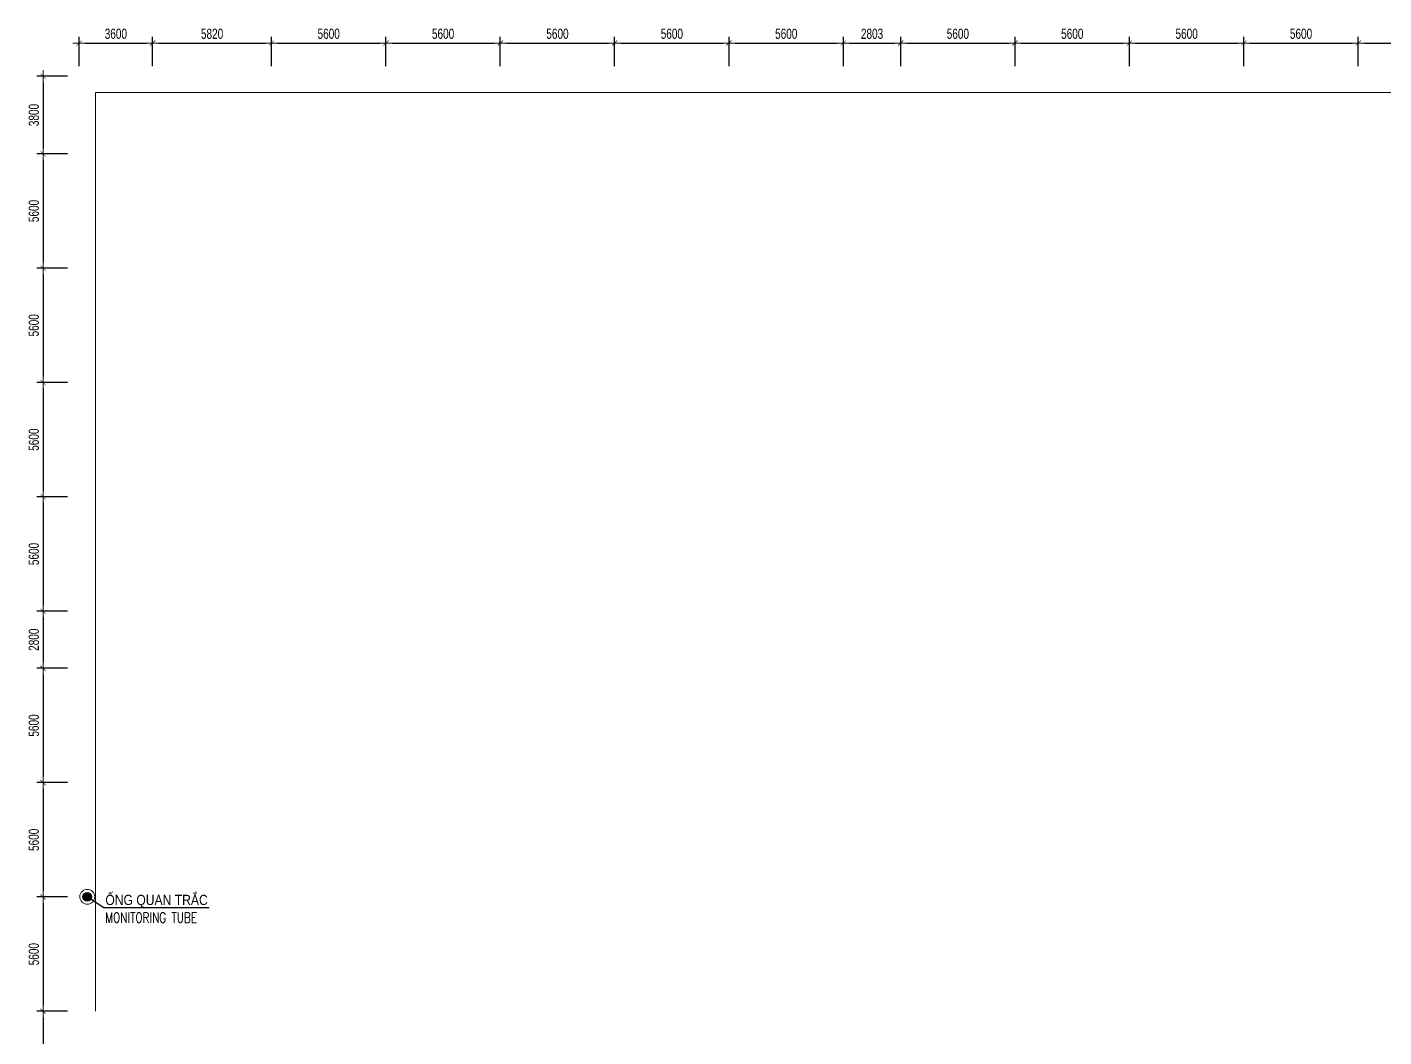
# Model space of a CAD drawing. Header units: millimetres. Extents: x -642477 to 1168880, y -27982 to 330379.
# Drawn here: x -2944 to 63478, y 163298 to 212755 of the extents above; entities that cross this region are included whole.
import ezdxf
from ezdxf.enums import TextEntityAlignment as Align

# ---------------------------------------------------------------- set-up
doc = ezdxf.new("R2010")
doc.units = ezdxf.units.MM
doc.layers.get('0').update_dxf_attribs({"lineweight": 20})
doc.layers.get('Defpoints').update_dxf_attribs({"color": 151, "lineweight": 9})
for name, color, linetype, lineweight in [('CHI', 3, 'Continuous', 20), ('I', 7, 'Continuous', 13), ('NDC_S_CONTINUOUS', 3, 'Continuous', 20), ('NDC_S_DIM', 1, 'Continuous', 15), ('NDC_S_THIN LINE', 8, 'Continuous', 9), ('NDC_S_VN TEXT', 7, 'Continuous', 20)]:
    doc.layers.add(name, color=color, linetype=linetype, lineweight=lineweight)
doc.layers.add('thinghiem', color=141, linetype='Continuous')
doc.styles.add('ARIAL', font='arial.ttf', dxfattribs={"width": 0.8})
doc.styles.add('NDC_ARIAL', font='arial.ttf', dxfattribs={"width": 0.85})
doc.styles.add('NDC_DIM', font='', dxfattribs={"width": 0.75})
doc.styles.add('NDC_ROMANS', font='romans.shx', dxfattribs={"width": 0.8, "bigfont": 'vns.shx'})
doc.styles.get('NDC_DIM').set_extended_font_data('Dotum')
doc.dimstyles.new('DIM50', dxfattribs={"dimscale": 150, "dimtxt": 2.5, "dimasz": 1.1, "dimexe": 0.8, "dimexo": 0.8, "dimgap": 1, "dimtad": 1, "dimdec": 0, "dimlfac": 0.333333, "dimzin": 13, "dimdsep": 46, "dimtxsty": 'ARIAL', "dimblk": 'ARCHTICK', "dimcen": 1, "dimdle": 0.8, "dimclrd": 1, "dimclre": 1, "dimclrt": 3, "dimadec": 0, "dimazin": 0, "dimtfac": 1, "dimtdec": 0, "dimtmove": 0, "dimatfit": 3, "dimldrblk": 'OPEN30', "dimfxl": 7, "dimfxlon": 1, "dimtolj": 1, "dimtzin": 13, "dimarcsym": 1})
doc.dimstyles.new('NDC_dim_200', dxfattribs={"dimscale": 200, "dimtxt": 2.5, "dimasz": 1.5, "dimexe": 1.5, "dimexo": 2.5, "dimgap": 1, "dimtad": 1, "dimdec": 0, "dimzin": 0, "dimdsep": 46, "dimtxsty": 'NDC_DIM', "dimblk": 'DIMMARK', "dimcen": 0.09, "dimdle": 1.2, "dimclrd": 1, "dimclre": 1, "dimclrt": 3, "dimadec": 0, "dimazin": 0, "dimtfac": 1, "dimtdec": 0, "dimtix": 1, "dimtofl": 0, "dimtmove": 0, "dimatfit": 3, "dimfxl": 6, "dimfxlon": 1, "dimtolj": 1, "dimtzin": 0, "dimarcsym": 0})

# ---------------------------------------------------------------- blocks, each defined once
blk = doc.blocks.new('DIMMARK')
at = {"layer": 'NDC_S_DIM', "color": 1}
blk.add_line((-1.5, 0), (1, 0), dxfattribs=at)
at = {"layer": 'NDC_S_DIM', "color": 2, "const_width": 0.1}
blk.add_lwpolyline([(-0.42, -0.42), (0.42, 0.42)], dxfattribs=at)
blk = doc.blocks.new('*D214')
at = {"layer": 'Defpoints', "color": 0, "ltscale": 100, "transparency": 16777216}
for p in [(3200, 211977), (-400, 210349), (3200, 210349)]:
    blk.add_point(p, dxfattribs=at)
at = {"layer": 'NDC_S_DIM', "color": 1, "lineweight": -2, "ltscale": 100, "transparency": 16777216}
for p, q in [((-400, 210849), (-400, 212277)), ((-100, 211977), (2900, 211977)), ((3200, 210849), (3200, 212277))]:
    blk.add_line(p, q, dxfattribs=at)
at = {"layer": 'NDC_S_DIM', "color": 1, "lineweight": -2, "ltscale": 100, "transparency": 16777216, "xscale": 300, "yscale": 300, "zscale": 300, "rotation": 180}
blk.add_blockref('DIMMARK', (-400, 211977), dxfattribs=at)
at = {"layer": 'NDC_S_DIM', "color": 1, "lineweight": -2, "ltscale": 100, "transparency": 16777216, "xscale": 300, "yscale": 300, "zscale": 300}
blk.add_blockref('DIMMARK', (3200, 211977), dxfattribs=at)
at = {"layer": 'NDC_S_DIM', "color": 3, "ltscale": 100, "transparency": 16777216, "insert": (1400, 212427), "char_height": 500, "attachment_point": 5, "style": 'NDC_DIM'}
blk.add_mtext('\\A1;3600', dxfattribs=at)
blk = doc.blocks.new('*D215')
at = {"layer": 'Defpoints', "color": 0, "ltscale": 100, "transparency": 16777216}
for p in [(9020, 211977), (3200, 210349), (9020, 210349)]:
    blk.add_point(p, dxfattribs=at)
at = {"layer": 'NDC_S_DIM', "color": 1, "lineweight": -2, "ltscale": 100, "transparency": 16777216}
for p, q in [((3200, 210849), (3200, 212277)), ((3500, 211977), (8720, 211977)), ((9020, 210849), (9020, 212277))]:
    blk.add_line(p, q, dxfattribs=at)
at = {"layer": 'NDC_S_DIM', "color": 1, "lineweight": -2, "ltscale": 100, "transparency": 16777216, "xscale": 300, "yscale": 300, "zscale": 300, "rotation": 180}
blk.add_blockref('DIMMARK', (3200, 211977), dxfattribs=at)
at = {"layer": 'NDC_S_DIM', "color": 1, "lineweight": -2, "ltscale": 100, "transparency": 16777216, "xscale": 300, "yscale": 300, "zscale": 300}
blk.add_blockref('DIMMARK', (9020, 211977), dxfattribs=at)
at = {"layer": 'NDC_S_DIM', "color": 3, "ltscale": 100, "transparency": 16777216, "insert": (6110, 212427), "char_height": 500, "attachment_point": 5, "style": 'NDC_DIM'}
blk.add_mtext('\\A1;5820', dxfattribs=at)
blk = doc.blocks.new('*D216')
at = {"layer": 'Defpoints', "color": 0, "ltscale": 100, "transparency": 16777216}
for p in [(14620, 211977), (9020, 210349), (14620, 210349)]:
    blk.add_point(p, dxfattribs=at)
at = {"layer": 'NDC_S_DIM', "color": 1, "lineweight": -2, "ltscale": 100, "transparency": 16777216}
for p, q in [((9020, 210849), (9020, 212277)), ((9320, 211977), (14320, 211977)), ((14620, 210849), (14620, 212277))]:
    blk.add_line(p, q, dxfattribs=at)
at = {"layer": 'NDC_S_DIM', "color": 1, "lineweight": -2, "ltscale": 100, "transparency": 16777216, "xscale": 300, "yscale": 300, "zscale": 300, "rotation": 180}
blk.add_blockref('DIMMARK', (9020, 211977), dxfattribs=at)
at = {"layer": 'NDC_S_DIM', "color": 1, "lineweight": -2, "ltscale": 100, "transparency": 16777216, "xscale": 300, "yscale": 300, "zscale": 300}
blk.add_blockref('DIMMARK', (14620, 211977), dxfattribs=at)
at = {"layer": 'NDC_S_DIM', "color": 3, "ltscale": 100, "transparency": 16777216, "insert": (11820, 212427), "char_height": 500, "attachment_point": 5, "style": 'NDC_DIM'}
blk.add_mtext('\\A1;5600', dxfattribs=at)
blk = doc.blocks.new('*D217')
at = {"layer": 'Defpoints', "color": 0, "ltscale": 100, "transparency": 16777216}
for p in [(20220, 211977), (14620, 210349), (20220, 210349)]:
    blk.add_point(p, dxfattribs=at)
at = {"layer": 'NDC_S_DIM', "color": 1, "lineweight": -2, "ltscale": 100, "transparency": 16777216}
for p, q in [((14620, 210849), (14620, 212277)), ((14920, 211977), (19920, 211977)), ((20220, 210849), (20220, 212277))]:
    blk.add_line(p, q, dxfattribs=at)
at = {"layer": 'NDC_S_DIM', "color": 1, "lineweight": -2, "ltscale": 100, "transparency": 16777216, "xscale": 300, "yscale": 300, "zscale": 300, "rotation": 180}
blk.add_blockref('DIMMARK', (14620, 211977), dxfattribs=at)
at = {"layer": 'NDC_S_DIM', "color": 1, "lineweight": -2, "ltscale": 100, "transparency": 16777216, "xscale": 300, "yscale": 300, "zscale": 300}
blk.add_blockref('DIMMARK', (20220, 211977), dxfattribs=at)
at = {"layer": 'NDC_S_DIM', "color": 3, "ltscale": 100, "transparency": 16777216, "insert": (17420, 212427), "char_height": 500, "attachment_point": 5, "style": 'NDC_DIM'}
blk.add_mtext('\\A1;5600', dxfattribs=at)
blk = doc.blocks.new('*D218')
at = {"layer": 'Defpoints', "color": 0, "ltscale": 100, "transparency": 16777216}
for p in [(25820, 211977), (20220, 210349), (25820, 210349)]:
    blk.add_point(p, dxfattribs=at)
at = {"layer": 'NDC_S_DIM', "color": 1, "lineweight": -2, "ltscale": 100, "transparency": 16777216}
for p, q in [((20220, 210849), (20220, 212277)), ((20520, 211977), (25520, 211977)), ((25820, 210849), (25820, 212277))]:
    blk.add_line(p, q, dxfattribs=at)
at = {"layer": 'NDC_S_DIM', "color": 1, "lineweight": -2, "ltscale": 100, "transparency": 16777216, "xscale": 300, "yscale": 300, "zscale": 300, "rotation": 180}
blk.add_blockref('DIMMARK', (20220, 211977), dxfattribs=at)
at = {"layer": 'NDC_S_DIM', "color": 1, "lineweight": -2, "ltscale": 100, "transparency": 16777216, "xscale": 300, "yscale": 300, "zscale": 300}
blk.add_blockref('DIMMARK', (25820, 211977), dxfattribs=at)
at = {"layer": 'NDC_S_DIM', "color": 3, "ltscale": 100, "transparency": 16777216, "insert": (23020, 212427), "char_height": 500, "attachment_point": 5, "style": 'NDC_DIM'}
blk.add_mtext('\\A1;5600', dxfattribs=at)
blk = doc.blocks.new('*D219')
at = {"layer": 'Defpoints', "color": 0, "ltscale": 100, "transparency": 16777216}
for p in [(31420, 211977), (25820, 210349), (31420, 210349)]:
    blk.add_point(p, dxfattribs=at)
at = {"layer": 'NDC_S_DIM', "color": 1, "lineweight": -2, "ltscale": 100, "transparency": 16777216}
for p, q in [((25820, 210849), (25820, 212277)), ((26120, 211977), (31120, 211977)), ((31420, 210849), (31420, 212277))]:
    blk.add_line(p, q, dxfattribs=at)
at = {"layer": 'NDC_S_DIM', "color": 1, "lineweight": -2, "ltscale": 100, "transparency": 16777216, "xscale": 300, "yscale": 300, "zscale": 300, "rotation": 180}
blk.add_blockref('DIMMARK', (25820, 211977), dxfattribs=at)
at = {"layer": 'NDC_S_DIM', "color": 1, "lineweight": -2, "ltscale": 100, "transparency": 16777216, "xscale": 300, "yscale": 300, "zscale": 300}
blk.add_blockref('DIMMARK', (31420, 211977), dxfattribs=at)
at = {"layer": 'NDC_S_DIM', "color": 3, "ltscale": 100, "transparency": 16777216, "insert": (28620, 212427), "char_height": 500, "attachment_point": 5, "style": 'NDC_DIM'}
blk.add_mtext('\\A1;5600', dxfattribs=at)
blk = doc.blocks.new('*D220')
at = {"layer": 'Defpoints', "color": 0, "ltscale": 100, "transparency": 16777216}
for p in [(37020, 211977), (31420, 210349), (37020, 210349)]:
    blk.add_point(p, dxfattribs=at)
at = {"layer": 'NDC_S_DIM', "color": 1, "lineweight": -2, "ltscale": 100, "transparency": 16777216}
for p, q in [((31420, 210849), (31420, 212277)), ((31720, 211977), (36720, 211977)), ((37020, 210849), (37020, 212277))]:
    blk.add_line(p, q, dxfattribs=at)
at = {"layer": 'NDC_S_DIM', "color": 1, "lineweight": -2, "ltscale": 100, "transparency": 16777216, "xscale": 300, "yscale": 300, "zscale": 300, "rotation": 180}
blk.add_blockref('DIMMARK', (31420, 211977), dxfattribs=at)
at = {"layer": 'NDC_S_DIM', "color": 1, "lineweight": -2, "ltscale": 100, "transparency": 16777216, "xscale": 300, "yscale": 300, "zscale": 300}
blk.add_blockref('DIMMARK', (37020, 211977), dxfattribs=at)
at = {"layer": 'NDC_S_DIM', "color": 3, "ltscale": 100, "transparency": 16777216, "insert": (34220, 212427), "char_height": 500, "attachment_point": 5, "style": 'NDC_DIM'}
blk.add_mtext('\\A1;5600', dxfattribs=at)
blk = doc.blocks.new('*D221')
at = {"layer": 'Defpoints', "color": 0, "ltscale": 100, "transparency": 16777216}
for p in [(39823, 211977), (37020, 210349), (39823, 210349)]:
    blk.add_point(p, dxfattribs=at)
at = {"layer": 'NDC_S_DIM', "color": 1, "lineweight": -2, "ltscale": 100, "transparency": 16777216}
for p, q in [((37020, 210849), (37020, 212277)), ((37320, 211977), (39523, 211977)), ((39823, 210849), (39823, 212277))]:
    blk.add_line(p, q, dxfattribs=at)
at = {"layer": 'NDC_S_DIM', "color": 1, "lineweight": -2, "ltscale": 100, "transparency": 16777216, "xscale": 300, "yscale": 300, "zscale": 300, "rotation": 180}
blk.add_blockref('DIMMARK', (37020, 211977), dxfattribs=at)
at = {"layer": 'NDC_S_DIM', "color": 1, "lineweight": -2, "ltscale": 100, "transparency": 16777216, "xscale": 300, "yscale": 300, "zscale": 300}
blk.add_blockref('DIMMARK', (39823, 211977), dxfattribs=at)
at = {"layer": 'NDC_S_DIM', "color": 3, "ltscale": 100, "transparency": 16777216, "insert": (38421, 212427), "char_height": 500, "attachment_point": 5, "style": 'NDC_DIM'}
blk.add_mtext('\\A1;2803', dxfattribs=at)
blk = doc.blocks.new('*D222')
at = {"layer": 'Defpoints', "color": 0, "ltscale": 100, "transparency": 16777216}
for p in [(45423, 211977), (39823, 210349), (45423, 210349)]:
    blk.add_point(p, dxfattribs=at)
at = {"layer": 'NDC_S_DIM', "color": 1, "lineweight": -2, "ltscale": 100, "transparency": 16777216}
for p, q in [((39823, 210849), (39823, 212277)), ((40123, 211977), (45123, 211977)), ((45423, 210849), (45423, 212277))]:
    blk.add_line(p, q, dxfattribs=at)
at = {"layer": 'NDC_S_DIM', "color": 1, "lineweight": -2, "ltscale": 100, "transparency": 16777216, "xscale": 300, "yscale": 300, "zscale": 300, "rotation": 180}
blk.add_blockref('DIMMARK', (39823, 211977), dxfattribs=at)
at = {"layer": 'NDC_S_DIM', "color": 1, "lineweight": -2, "ltscale": 100, "transparency": 16777216, "xscale": 300, "yscale": 300, "zscale": 300}
blk.add_blockref('DIMMARK', (45423, 211977), dxfattribs=at)
at = {"layer": 'NDC_S_DIM', "color": 3, "ltscale": 100, "transparency": 16777216, "insert": (42623, 212427), "char_height": 500, "attachment_point": 5, "style": 'NDC_DIM'}
blk.add_mtext('\\A1;5600', dxfattribs=at)
blk = doc.blocks.new('*D223')
at = {"layer": 'Defpoints', "color": 0, "ltscale": 100, "transparency": 16777216}
for p in [(51023, 211977), (45423, 210349), (51023, 210349)]:
    blk.add_point(p, dxfattribs=at)
at = {"layer": 'NDC_S_DIM', "color": 1, "lineweight": -2, "ltscale": 100, "transparency": 16777216}
for p, q in [((45423, 210849), (45423, 212277)), ((45723, 211977), (50723, 211977)), ((51023, 210849), (51023, 212277))]:
    blk.add_line(p, q, dxfattribs=at)
at = {"layer": 'NDC_S_DIM', "color": 1, "lineweight": -2, "ltscale": 100, "transparency": 16777216, "xscale": 300, "yscale": 300, "zscale": 300, "rotation": 180}
blk.add_blockref('DIMMARK', (45423, 211977), dxfattribs=at)
at = {"layer": 'NDC_S_DIM', "color": 1, "lineweight": -2, "ltscale": 100, "transparency": 16777216, "xscale": 300, "yscale": 300, "zscale": 300}
blk.add_blockref('DIMMARK', (51023, 211977), dxfattribs=at)
at = {"layer": 'NDC_S_DIM', "color": 3, "ltscale": 100, "transparency": 16777216, "insert": (48223, 212427), "char_height": 500, "attachment_point": 5, "style": 'NDC_DIM'}
blk.add_mtext('\\A1;5600', dxfattribs=at)
blk = doc.blocks.new('*D224')
at = {"layer": 'Defpoints', "color": 0, "ltscale": 100, "transparency": 16777216}
for p in [(56623, 211977), (51023, 210349), (56623, 210349)]:
    blk.add_point(p, dxfattribs=at)
at = {"layer": 'NDC_S_DIM', "color": 1, "lineweight": -2, "ltscale": 100, "transparency": 16777216}
for p, q in [((51023, 210849), (51023, 212277)), ((51323, 211977), (56323, 211977)), ((56623, 210849), (56623, 212277))]:
    blk.add_line(p, q, dxfattribs=at)
at = {"layer": 'NDC_S_DIM', "color": 1, "lineweight": -2, "ltscale": 100, "transparency": 16777216, "xscale": 300, "yscale": 300, "zscale": 300, "rotation": 180}
blk.add_blockref('DIMMARK', (51023, 211977), dxfattribs=at)
at = {"layer": 'NDC_S_DIM', "color": 1, "lineweight": -2, "ltscale": 100, "transparency": 16777216, "xscale": 300, "yscale": 300, "zscale": 300}
blk.add_blockref('DIMMARK', (56623, 211977), dxfattribs=at)
at = {"layer": 'NDC_S_DIM', "color": 3, "ltscale": 100, "transparency": 16777216, "insert": (53823, 212427), "char_height": 500, "attachment_point": 5, "style": 'NDC_DIM'}
blk.add_mtext('\\A1;5600', dxfattribs=at)
blk = doc.blocks.new('*D225')
at = {"layer": 'Defpoints', "color": 0, "ltscale": 100, "transparency": 16777216}
for p in [(62223, 211977), (56623, 210349), (62223, 210349)]:
    blk.add_point(p, dxfattribs=at)
at = {"layer": 'NDC_S_DIM', "color": 1, "lineweight": -2, "ltscale": 100, "transparency": 16777216}
for p, q in [((56623, 210849), (56623, 212277)), ((56923, 211977), (61923, 211977)), ((62223, 210849), (62223, 212277))]:
    blk.add_line(p, q, dxfattribs=at)
at = {"layer": 'NDC_S_DIM', "color": 1, "lineweight": -2, "ltscale": 100, "transparency": 16777216, "xscale": 300, "yscale": 300, "zscale": 300, "rotation": 180}
blk.add_blockref('DIMMARK', (56623, 211977), dxfattribs=at)
at = {"layer": 'NDC_S_DIM', "color": 1, "lineweight": -2, "ltscale": 100, "transparency": 16777216, "xscale": 300, "yscale": 300, "zscale": 300}
blk.add_blockref('DIMMARK', (62223, 211977), dxfattribs=at)
at = {"layer": 'NDC_S_DIM', "color": 3, "ltscale": 100, "transparency": 16777216, "insert": (59423, 212427), "char_height": 500, "attachment_point": 5, "style": 'NDC_DIM'}
blk.add_mtext('\\A1;5600', dxfattribs=at)
blk = doc.blocks.new('*D226')
at = {"layer": 'Defpoints', "color": 0, "ltscale": 100, "transparency": 16777216}
for p in [(67823, 211977), (62223, 210349), (67823, 210349)]:
    blk.add_point(p, dxfattribs=at)
at = {"layer": 'NDC_S_DIM', "color": 1, "lineweight": -2, "ltscale": 100, "transparency": 16777216}
for p, q in [((62223, 210849), (62223, 212277)), ((62523, 211977), (67523, 211977)), ((67823, 210849), (67823, 212277))]:
    blk.add_line(p, q, dxfattribs=at)
at = {"layer": 'NDC_S_DIM', "color": 1, "lineweight": -2, "ltscale": 100, "transparency": 16777216, "xscale": 300, "yscale": 300, "zscale": 300, "rotation": 180}
blk.add_blockref('DIMMARK', (62223, 211977), dxfattribs=at)
at = {"layer": 'NDC_S_DIM', "color": 1, "lineweight": -2, "ltscale": 100, "transparency": 16777216, "xscale": 300, "yscale": 300, "zscale": 300}
blk.add_blockref('DIMMARK', (67823, 211977), dxfattribs=at)
at = {"layer": 'NDC_S_DIM', "color": 3, "ltscale": 100, "transparency": 16777216, "insert": (65023, 212427), "char_height": 500, "attachment_point": 5, "style": 'NDC_DIM'}
blk.add_mtext('\\A1;5600', dxfattribs=at)
blk = doc.blocks.new('*D273')
at = {"layer": 'Defpoints', "color": 0, "ltscale": 100, "transparency": 16777216}
for p in [(-400, 210349), (-2165, 206549), (-400, 206549)]:
    blk.add_point(p, dxfattribs=at)
at = {"layer": 'NDC_S_DIM', "color": 1, "lineweight": -2, "ltscale": 100, "transparency": 16777216}
for p, q in [((-965, 210349), (-2465, 210349)), ((-2165, 210049), (-2165, 206849)), ((-965, 206549), (-2465, 206549))]:
    blk.add_line(p, q, dxfattribs=at)
at = {"layer": 'NDC_S_DIM', "color": 1, "lineweight": -2, "ltscale": 100, "transparency": 16777216, "xscale": 300, "yscale": 300, "zscale": 300}
for p, rotation in [((-2165, 210349), 90), ((-2165, 206549), 270)]:
    blk.add_blockref('DIMMARK', p, dxfattribs=dict(at, rotation=rotation))
at = {"layer": 'NDC_S_DIM', "color": 3, "ltscale": 100, "transparency": 16777216, "insert": (-2616, 208449), "char_height": 500, "attachment_point": 5, "rotation": 90, "style": 'NDC_DIM'}
blk.add_mtext('\\A1;3800', dxfattribs=at)
blk = doc.blocks.new('*D274')
at = {"layer": 'Defpoints', "color": 0, "ltscale": 100, "transparency": 16777216}
for p in [(-400, 206549), (-2165, 200949), (-400, 200949)]:
    blk.add_point(p, dxfattribs=at)
at = {"layer": 'NDC_S_DIM', "color": 1, "lineweight": -2, "ltscale": 100, "transparency": 16777216}
for p, q in [((-965, 206549), (-2465, 206549)), ((-2165, 206249), (-2165, 201249)), ((-965, 200949), (-2465, 200949))]:
    blk.add_line(p, q, dxfattribs=at)
at = {"layer": 'NDC_S_DIM', "color": 1, "lineweight": -2, "ltscale": 100, "transparency": 16777216, "xscale": 300, "yscale": 300, "zscale": 300}
for p, rotation in [((-2165, 206549), 90), ((-2165, 200949), 270)]:
    blk.add_blockref('DIMMARK', p, dxfattribs=dict(at, rotation=rotation))
at = {"layer": 'NDC_S_DIM', "color": 3, "ltscale": 100, "transparency": 16777216, "insert": (-2616, 203749), "char_height": 500, "attachment_point": 5, "rotation": 90, "style": 'NDC_DIM'}
blk.add_mtext('\\A1;5600', dxfattribs=at)
blk = doc.blocks.new('*D275')
at = {"layer": 'Defpoints', "color": 0, "ltscale": 100, "transparency": 16777216}
for p in [(-400, 200949), (-2165, 195349), (-400, 195349)]:
    blk.add_point(p, dxfattribs=at)
at = {"layer": 'NDC_S_DIM', "color": 1, "lineweight": -2, "ltscale": 100, "transparency": 16777216}
for p, q in [((-965, 200949), (-2465, 200949)), ((-2165, 200649), (-2165, 195649)), ((-965, 195349), (-2465, 195349))]:
    blk.add_line(p, q, dxfattribs=at)
at = {"layer": 'NDC_S_DIM', "color": 1, "lineweight": -2, "ltscale": 100, "transparency": 16777216, "xscale": 300, "yscale": 300, "zscale": 300}
for p, rotation in [((-2165, 200949), 90), ((-2165, 195349), 270)]:
    blk.add_blockref('DIMMARK', p, dxfattribs=dict(at, rotation=rotation))
at = {"layer": 'NDC_S_DIM', "color": 3, "ltscale": 100, "transparency": 16777216, "insert": (-2616, 198149), "char_height": 500, "attachment_point": 5, "rotation": 90, "style": 'NDC_DIM'}
blk.add_mtext('\\A1;5600', dxfattribs=at)
blk = doc.blocks.new('*D276')
at = {"layer": 'Defpoints', "color": 0, "ltscale": 100, "transparency": 16777216}
for p in [(-400, 195349), (-2165, 189749), (-400, 189749)]:
    blk.add_point(p, dxfattribs=at)
at = {"layer": 'NDC_S_DIM', "color": 1, "lineweight": -2, "ltscale": 100, "transparency": 16777216}
for p, q in [((-965, 195349), (-2465, 195349)), ((-2165, 195049), (-2165, 190049)), ((-965, 189749), (-2465, 189749))]:
    blk.add_line(p, q, dxfattribs=at)
at = {"layer": 'NDC_S_DIM', "color": 1, "lineweight": -2, "ltscale": 100, "transparency": 16777216, "xscale": 300, "yscale": 300, "zscale": 300}
for p, rotation in [((-2165, 195349), 90), ((-2165, 189749), 270)]:
    blk.add_blockref('DIMMARK', p, dxfattribs=dict(at, rotation=rotation))
at = {"layer": 'NDC_S_DIM', "color": 3, "ltscale": 100, "transparency": 16777216, "insert": (-2616, 192549), "char_height": 500, "attachment_point": 5, "rotation": 90, "style": 'NDC_DIM'}
blk.add_mtext('\\A1;5600', dxfattribs=at)
blk = doc.blocks.new('*D277')
at = {"layer": 'Defpoints', "color": 0, "ltscale": 100, "transparency": 16777216}
for p in [(-400, 189749), (-2165, 184149), (-400, 184149)]:
    blk.add_point(p, dxfattribs=at)
at = {"layer": 'NDC_S_DIM', "color": 1, "lineweight": -2, "ltscale": 100, "transparency": 16777216}
for p, q in [((-965, 189749), (-2465, 189749)), ((-2165, 189449), (-2165, 184449)), ((-965, 184149), (-2465, 184149))]:
    blk.add_line(p, q, dxfattribs=at)
at = {"layer": 'NDC_S_DIM', "color": 1, "lineweight": -2, "ltscale": 100, "transparency": 16777216, "xscale": 300, "yscale": 300, "zscale": 300}
for p, rotation in [((-2165, 189749), 90), ((-2165, 184149), 270)]:
    blk.add_blockref('DIMMARK', p, dxfattribs=dict(at, rotation=rotation))
at = {"layer": 'NDC_S_DIM', "color": 3, "ltscale": 100, "transparency": 16777216, "insert": (-2616, 186949), "char_height": 500, "attachment_point": 5, "rotation": 90, "style": 'NDC_DIM'}
blk.add_mtext('\\A1;5600', dxfattribs=at)
blk = doc.blocks.new('*D278')
at = {"layer": 'Defpoints', "color": 0, "ltscale": 100, "transparency": 16777216}
for p in [(-400, 181349), (-2165, 175749), (-400, 175749)]:
    blk.add_point(p, dxfattribs=at)
at = {"layer": 'NDC_S_DIM', "color": 1, "lineweight": -2, "ltscale": 100, "transparency": 16777216}
for p, q in [((-965, 181349), (-2465, 181349)), ((-2165, 181049), (-2165, 176049)), ((-965, 175749), (-2465, 175749))]:
    blk.add_line(p, q, dxfattribs=at)
at = {"layer": 'NDC_S_DIM', "color": 1, "lineweight": -2, "ltscale": 100, "transparency": 16777216, "xscale": 300, "yscale": 300, "zscale": 300}
for p, rotation in [((-2165, 181349), 90), ((-2165, 175749), 270)]:
    blk.add_blockref('DIMMARK', p, dxfattribs=dict(at, rotation=rotation))
at = {"layer": 'NDC_S_DIM', "color": 3, "ltscale": 100, "transparency": 16777216, "insert": (-2616, 178549), "char_height": 500, "attachment_point": 5, "rotation": 90, "style": 'NDC_DIM'}
blk.add_mtext('\\A1;5600', dxfattribs=at)
blk = doc.blocks.new('*D279')
at = {"layer": 'Defpoints', "color": 0, "ltscale": 100, "transparency": 16777216}
for p in [(-400, 175749), (-2165, 170149), (-400, 170149)]:
    blk.add_point(p, dxfattribs=at)
at = {"layer": 'NDC_S_DIM', "color": 1, "lineweight": -2, "ltscale": 100, "transparency": 16777216}
for p, q in [((-965, 175749), (-2465, 175749)), ((-2165, 175449), (-2165, 170449)), ((-965, 170149), (-2465, 170149))]:
    blk.add_line(p, q, dxfattribs=at)
at = {"layer": 'NDC_S_DIM', "color": 1, "lineweight": -2, "ltscale": 100, "transparency": 16777216, "xscale": 300, "yscale": 300, "zscale": 300}
for p, rotation in [((-2165, 175749), 90), ((-2165, 170149), 270)]:
    blk.add_blockref('DIMMARK', p, dxfattribs=dict(at, rotation=rotation))
at = {"layer": 'NDC_S_DIM', "color": 3, "ltscale": 100, "transparency": 16777216, "insert": (-2616, 172949), "char_height": 500, "attachment_point": 5, "rotation": 90, "style": 'NDC_DIM'}
blk.add_mtext('\\A1;5600', dxfattribs=at)
blk = doc.blocks.new('*D280')
at = {"layer": 'Defpoints', "color": 0, "ltscale": 100, "transparency": 16777216}
for p in [(-400, 170149), (-2165, 164549), (-400, 164549)]:
    blk.add_point(p, dxfattribs=at)
at = {"layer": 'NDC_S_DIM', "color": 1, "lineweight": -2, "ltscale": 100, "transparency": 16777216}
for p, q in [((-965, 170149), (-2465, 170149)), ((-2165, 169849), (-2165, 164849)), ((-965, 164549), (-2465, 164549))]:
    blk.add_line(p, q, dxfattribs=at)
at = {"layer": 'NDC_S_DIM', "color": 1, "lineweight": -2, "ltscale": 100, "transparency": 16777216, "xscale": 300, "yscale": 300, "zscale": 300}
for p, rotation in [((-2165, 170149), 90), ((-2165, 164549), 270)]:
    blk.add_blockref('DIMMARK', p, dxfattribs=dict(at, rotation=rotation))
at = {"layer": 'NDC_S_DIM', "color": 3, "ltscale": 100, "transparency": 16777216, "insert": (-2616, 167349), "char_height": 500, "attachment_point": 5, "rotation": 90, "style": 'NDC_DIM'}
blk.add_mtext('\\A1;5600', dxfattribs=at)
blk = doc.blocks.new('*D281')
at = {"layer": 'Defpoints', "color": 0, "ltscale": 100, "transparency": 16777216}
for p in [(-400, 184149), (-2165, 181349), (-400, 181349)]:
    blk.add_point(p, dxfattribs=at)
at = {"layer": 'NDC_S_DIM', "color": 1, "lineweight": -2, "ltscale": 100, "transparency": 16777216}
for p, q in [((-965, 184149), (-2465, 184149)), ((-2165, 183849), (-2165, 181649)), ((-965, 181349), (-2465, 181349))]:
    blk.add_line(p, q, dxfattribs=at)
at = {"layer": 'NDC_S_DIM', "color": 1, "lineweight": -2, "ltscale": 100, "transparency": 16777216, "xscale": 300, "yscale": 300, "zscale": 300}
for p, rotation in [((-2165, 184149), 90), ((-2165, 181349), 270)]:
    blk.add_blockref('DIMMARK', p, dxfattribs=dict(at, rotation=rotation))
at = {"layer": 'NDC_S_DIM', "color": 3, "ltscale": 100, "transparency": 16777216, "insert": (-2616, 182749), "char_height": 500, "attachment_point": 5, "rotation": 90, "style": 'NDC_DIM'}
blk.add_mtext('\\A1;2800', dxfattribs=at)
blk = doc.blocks.new('*D282')
at = {"layer": 'Defpoints', "color": 0, "ltscale": 100, "transparency": 16777216}
for p in [(-400, 164549), (-2165, 158949), (-400, 158949)]:
    blk.add_point(p, dxfattribs=at)
at = {"layer": 'NDC_S_DIM', "color": 1, "lineweight": -2, "ltscale": 100, "transparency": 16777216}
for p, q in [((-965, 164549), (-2465, 164549)), ((-2165, 164249), (-2165, 159249)), ((-965, 158949), (-2465, 158949))]:
    blk.add_line(p, q, dxfattribs=at)
at = {"layer": 'NDC_S_DIM', "color": 1, "lineweight": -2, "ltscale": 100, "transparency": 16777216, "xscale": 300, "yscale": 300, "zscale": 300}
for p, rotation in [((-2165, 164549), 90), ((-2165, 158949), 270)]:
    blk.add_blockref('DIMMARK', p, dxfattribs=dict(at, rotation=rotation))
at = {"layer": 'NDC_S_DIM', "color": 3, "ltscale": 100, "transparency": 16777216, "insert": (-2616, 161749), "char_height": 500, "attachment_point": 5, "rotation": 90, "style": 'NDC_DIM'}
blk.add_mtext('\\A1;5600', dxfattribs=at)
blk = doc.blocks.new('_ArchTick')
at = {"color": 0, "linetype": 'ByBlock', "const_width": 0.15}
blk.add_lwpolyline([(-0.5, -0.5), (0.5, 0.5)], dxfattribs=at)
blk = doc.blocks.new('A$C30dc5052')
at = {"layer": 'NDC_S_THIN LINE', "ltscale": 100, "const_width": 50}
for points in [[(800, -800), (90843, -800)], [(800, -800), (800, -45800)]]:
    blk.add_lwpolyline(points, dxfattribs=at)
blk = doc.blocks.new('A$Ca7b25d36')
at = {"layer": 'NDC_S_CONTINUOUS', "ltscale": 100}
blk.add_blockref('A$C30dc5052', (0, 0), dxfattribs=at)

msp = doc.modelspace()

# ---------------------------------------------------------------- hatches: boundary and pattern name
at = {"layer": 'thinghiem'}
msp.add_hatch(color=256, dxfattribs=at).paths.add_polyline_path([(210.3, 170160.2, 1), (-210.3, 170160.2, 1)])

# ---------------------------------------------------------------- linework, layer by layer
at = {"layer": 'I'}
for radius in [363.8, 210.3]:
    msp.add_circle((0, 170160.2), radius, dxfattribs=at)
at = {"layer": 'thinghiem'}
msp.add_circle((0, 170160.2), 210.3, dxfattribs=at)

# ---------------------------------------------------------------- block references
at = {"ltscale": 100}
msp.add_blockref('A$Ca7b25d36', (-400, 210348.8), dxfattribs=at)

# ---------------------------------------------------------------- texts
at = {"layer": 'NDC_S_VN TEXT', "style": 'NDC_ARIAL', "width": 0.85}
msp.add_text('ỐNG QUAN TRẮC', height=500, dxfattribs=at).set_placement((885.2, 170005.3), align=Align.MIDDLE_LEFT)
at = {"layer": 'NDC_S_VN TEXT', "color": 3, "style": 'NDC_ROMANS', "width": 0.75}
msp.add_text('MONITORING TUBE', height=500, dxfattribs=at).set_placement((875.9, 169138.2), align=Align.MIDDLE_LEFT)

# ---------------------------------------------------------------- dimensions: what is measured, and where the dimension line sits
at = {"layer": 'NDC_S_DIM', "ltscale": 100}
dim = msp.add_linear_dim(base=(3200, 211976.5), p1=(-400, 210348.8), p2=(3200, 210348.8), dimstyle='NDC_dim_200', dxfattribs=at)
dim.commit()
dim.dimension.update_dxf_attribs({"geometry": '*D214', "text_midpoint": (1400, 212426.9)})
for base, p1, p2, picture, middle in [((9020, 211976.5), (3200, 210348.8), (9020, 210348.8), '*D215', (6110, 212426.9)), ((14620, 211976.5), (9020, 210348.8), (14620, 210348.8), '*D216', (11820, 212426.9)), ((20220, 211976.5), (14620, 210348.8), (20220, 210348.8), '*D217', (17420, 212426.9)), ((25820, 211976.5), (20220, 210348.8), (25820, 210348.8), '*D218', (23020, 212426.9)), ((31420, 211976.5), (25820, 210348.8), (31420, 210348.8), '*D219', (28620, 212426.9)), ((37020, 211976.5), (31420, 210348.8), (37020, 210348.8), '*D220', (34220, 212426.9)), ((39823, 211976.5), (37020, 210348.8), (39823, 210348.8), '*D221', (38421.5, 212426.9)), ((45423, 211976.5), (39823, 210348.8), (45423, 210348.8), '*D222', (42623, 212426.9)), ((51023, 211976.5), (45423, 210348.8), (51023, 210348.8), '*D223', (48223, 212426.9)), ((56623, 211976.5), (51023, 210348.8), (56623, 210348.8), '*D224', (53823, 212426.9)), ((62223, 211976.5), (56623, 210348.8), (62223, 210348.8), '*D225', (59423, 212426.9)), ((67823, 211976.5), (62223, 210348.8), (67823, 210348.8), '*D226', (65023, 212426.9))]:
    dim = msp.add_linear_dim(base=base, p1=p1, p2=p2, dimstyle='NDC_dim_200', override={"dimtmove": 1}, dxfattribs=at)
    dim.commit()
    dim.dimension.update_dxf_attribs({"geometry": picture, "text_midpoint": middle})
dim = msp.add_linear_dim(base=(-2165.5, 206548.8), p1=(-400, 210348.8), p2=(-400, 206548.8), angle=90, dimstyle='NDC_dim_200', dxfattribs=at)
dim.commit()
dim.dimension.update_dxf_attribs({"geometry": '*D273', "text_midpoint": (-2615.8, 208448.8)})
for base, p1, p2, picture, middle in [((-2165.5, 200948.8), (-400, 206548.8), (-400, 200948.8), '*D274', (-2615.8, 203748.8)), ((-2165.5, 195348.8), (-400, 200948.8), (-400, 195348.8), '*D275', (-2615.8, 198148.8)), ((-2165.5, 189748.8), (-400, 195348.8), (-400, 189748.8), '*D276', (-2615.8, 192548.8)), ((-2165.5, 184148.8), (-400, 189748.8), (-400, 184148.8), '*D277', (-2615.8, 186948.8)), ((-2165.5, 181348.8), (-400, 184148.8), (-400, 181348.8), '*D281', (-2615.8, 182748.8)), ((-2165.5, 175748.8), (-400, 181348.8), (-400, 175748.8), '*D278', (-2615.8, 178548.8)), ((-2165.5, 170148.8), (-400, 175748.8), (-400, 170148.8), '*D279', (-2615.8, 172948.8)), ((-2165.5, 164548.8), (-400, 170148.8), (-400, 164548.8), '*D280', (-2615.8, 167348.8)), ((-2165.5, 158948.8), (-400, 164548.8), (-400, 158948.8), '*D282', (-2615.8, 161748.8))]:
    dim = msp.add_linear_dim(base=base, p1=p1, p2=p2, angle=90, dimstyle='NDC_dim_200', override={"dimtmove": 1}, dxfattribs=at)
    dim.commit()
    dim.dimension.update_dxf_attribs({"geometry": picture, "text_midpoint": middle})

# ---------------------------------------------------------------- leaders
at = {"layer": 'CHI', "ltscale": 10}
msp.add_leader([(0, 170167.7), (805.8, 169627.2), (5974.4, 169627.2)], dimstyle='DIM50', override={"dimasz": 1, "dimldrblk": 'Open30'}, dxfattribs=at)

doc.saveas('drawing.dxf')
